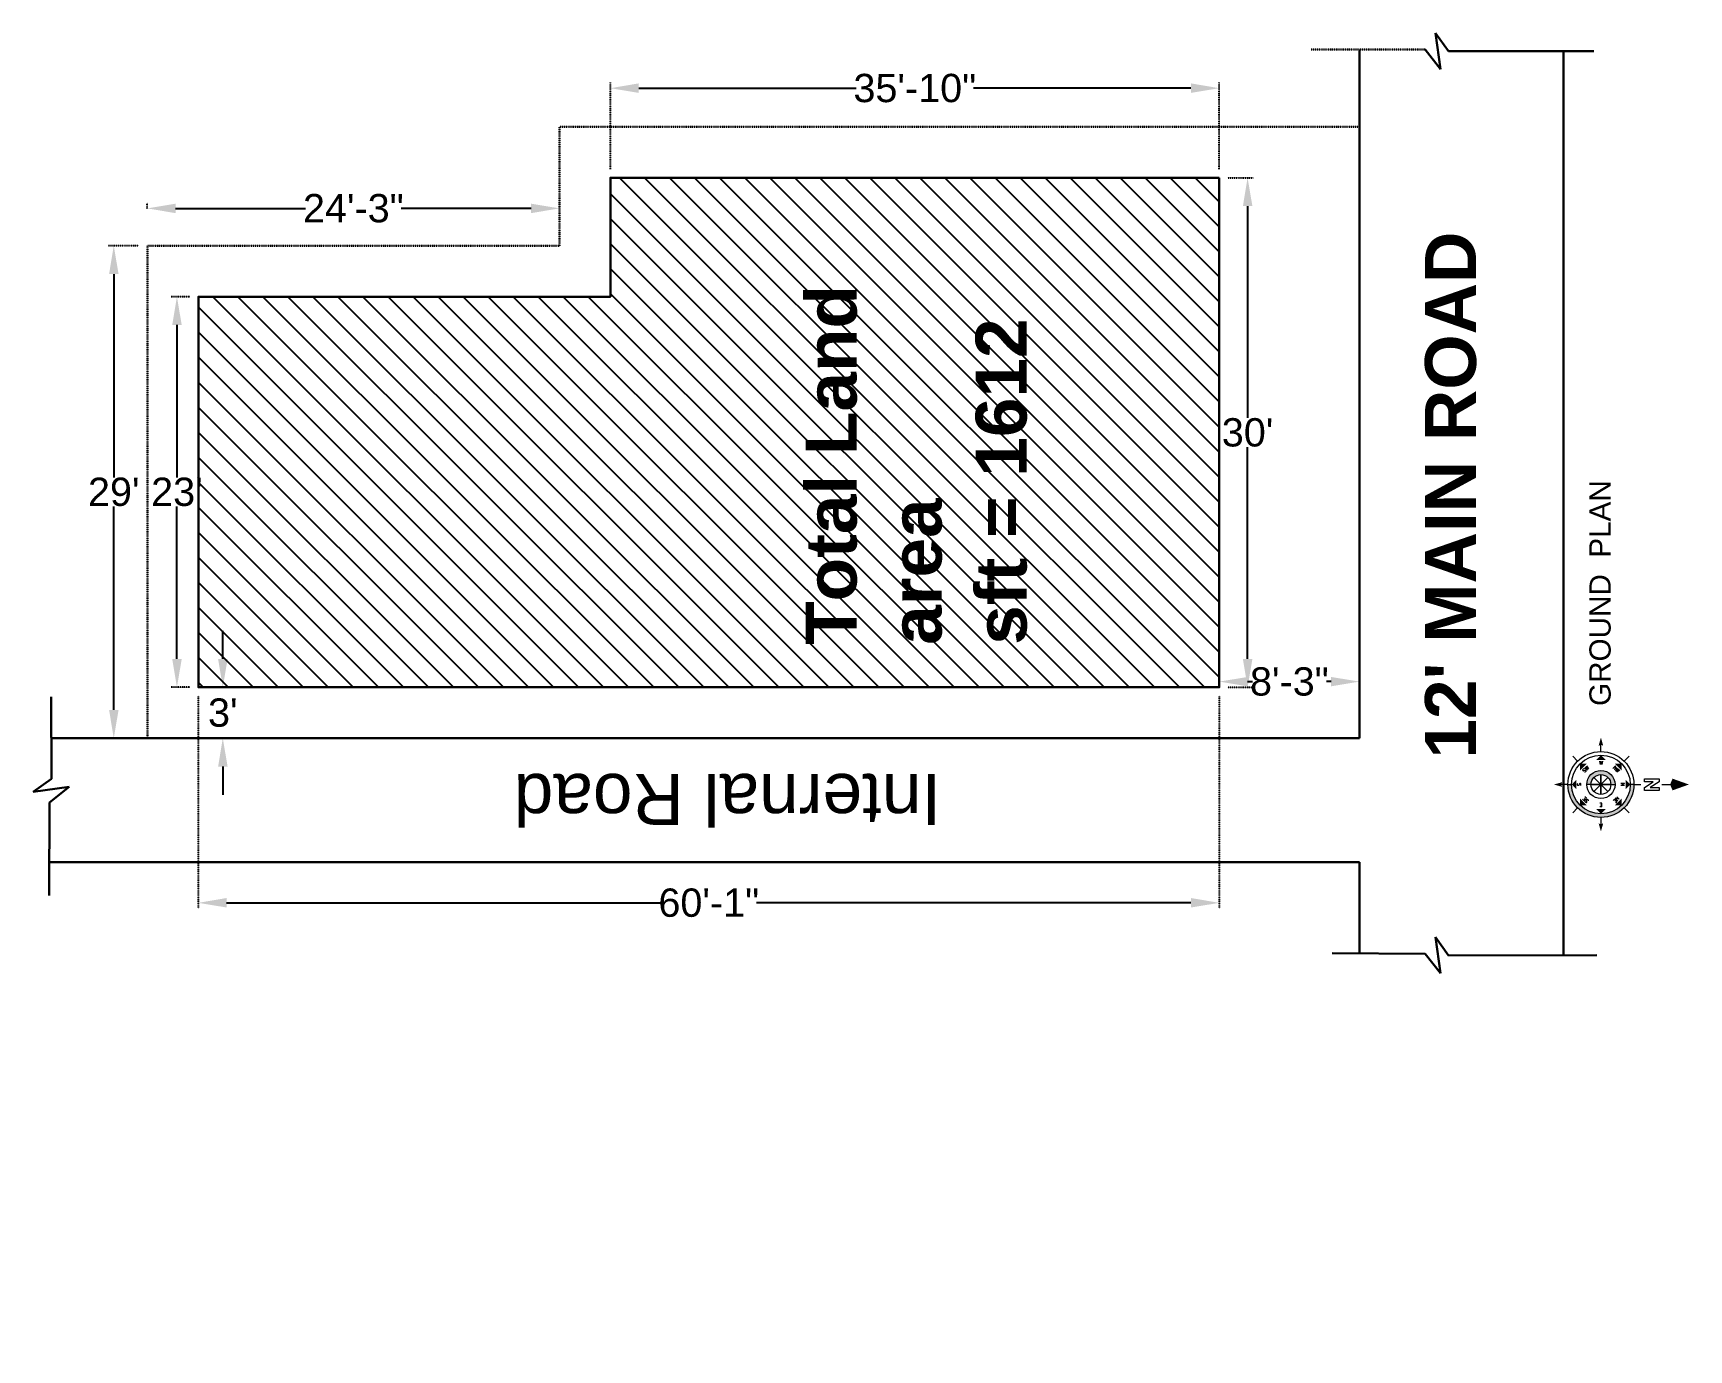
# Model space of a CAD drawing. Header units: inches. Extents: x -54558 to 35158, y -4190 to 41945.
# Drawn here: x -54558 to -53388, y -3259 to -2329 of the extents above; entities that cross this region are included whole.
import ezdxf
from ezdxf.enums import TextEntityAlignment as Align

# ---------------------------------------------------------------- set-up
doc = ezdxf.new("R2010")
doc.units = ezdxf.units.IN
doc.header["$MEASUREMENT"] = 0
doc.linetypes.add('AUDIT_I_190731160832-11', pattern=[0.375, 0.25, -0.125])
doc.linetypes.add('Dash 1_16_', pattern=[3.175, 1.5875, -1.5875])
doc.layers.get('0').update_dxf_attribs({"true_color": 0xe4c8de})
for name, color, linetype, lineweight in [('A-FURN-FIXD', 44, 'Continuous', 9), ('A_WALL', 7, 'Continuous', 30), ('ROAD', 251, 'Continuous', 30)]:
    doc.layers.add(name, color=color, linetype=linetype, lineweight=lineweight)
doc.layers.add('title', color=7, linetype='Continuous')
doc.styles.add('Arial', font='arial.ttf')
doc.styles.add('ROMANS', font='romans.shx', dxfattribs={"width": 0.8})
doc.styles.add('SANSERIF', font='sanss___.ttf')
doc.dimstyles.new('Copy of Standard', dxfattribs={"dimtxt": 20, "dimasz": 20, "dimexe": 4, "dimexo": 6, "dimgap": 0, "dimtad": 0, "dimtih": 1, "dimtoh": 1, "dimdec": 0, "dimzin": 0, "dimdsep": 46, "dimlunit": 4, "dimtxsty": 'SANSERIF', "dimcen": 0.09, "dimclrd": 256, "dimclrt": 256, "dimadec": 0, "dimazin": 0, "dimtfac": 1, "dimtdec": 0, "dimtofl": 0, "dimtmove": 0, "dimatfit": 3, "dimfxl": 1, "dimtolj": 1, "dimtzin": 0, "dimlwd": 25, "dimarcsym": 0})

# ---------------------------------------------------------------- blocks, each defined once
blk = doc.blocks.new('Anno_North_J_Metric')
at = {"layer": 'title', "lineweight": 18}
h = blk.add_hatch(color=256, dxfattribs=at)
h.paths.add_polyline_path([(4.17, 0), (4.68, 0, 1), (-4.68, 0), (-4.17, 0, -1)])
h.paths.add_polyline_path([(-1.41, 0), (-2, 0, 1), (2, 0), (1.41, 0, -1)])
for p, q in [((0, 4.68), (0, 5.67)), ((-3.31, 3.31), (-4.01, 4.01)), ((3.31, 3.31), (4.01, 4.01)), ((-8.67, 0), (-9.83, 0)), ((-8.27, 0.86), (-6.17, 0.86)), ((-8.27, 0.44), (-8.27, 0.86)), ((-7.01, 0.44), (-8.27, 0.44)), ((-8.27, -0.4), (-7.01, 0.44)), ((-6.17, 0.44), (-7.43, -0.4)), ((-6.17, 0.86), (-6.17, 0.44)), ((-4.68, 0), (-5.67, 0)), ((-4.68, 0), (-4.17, 0)), ((1, -1), (-1, 1)), ((1, 1), (-1, -1)), ((-1, 1), (1, -1)), ((-1, -1), (1, 1)), ((0, -1.41), (0, 1.41)), ((0, 1.41), (0, -1.41)), ((1.41, 0), (2, 0)), ((4.68, 0), (4.17, 0)), ((4.68, 0), (5.67, 0)), ((-8.27, -0.82), (-8.27, -0.4)), ((-6.17, -0.82), (-8.27, -0.82)), ((-7.43, -0.4), (-6.17, -0.4)), ((-6.17, -0.4), (-6.17, -0.82)), ((-1.41, 0), (-2, 0)), ((1.41, 0), (-1.41, 0)), ((-1.41, 0), (1.41, 0)), ((-3.31, -3.31), (-4.01, -4.01)), ((0, -4.68), (0, -5.67)), ((3.31, -3.31), (4.01, -4.01))]:
    blk.add_line(p, q, dxfattribs=at)
for radius in [4.68, 4.17, 2, 1.41]:
    blk.add_circle((0, 0), radius, dxfattribs=at)
for points in [[(-0.33, 5.5), (0, 5.67), (0, 6.67)], [(0, 6.67), (0.33, 5.5), (0, 5.67)], [(-2.95, 2.95), (-2, 2.95), (-2.95, 2)], [(0, 4.17), (0.67, 3.5), (-0.67, 3.5)], [(2.95, 2.95), (2.95, 2), (2, 2.95)], [(-9.83, 0), (-10.17, 0.83), (-12.5, 0)], [(-12.5, 0), (-10.17, -0.83), (-9.83, 0)], [(-4.17, 0), (-3.5, 0.67), (-3.5, -0.67)], [(4.17, 0), (3.5, -0.67), (3.5, 0.67)], [(5.5, 0.33), (5.67, 0), (6.67, 0)], [(-2.95, -2.95), (-2.95, -2), (-2, -2.95)], [(2.95, -2.95), (2, -2.95), (2.95, -2)], [(6.67, 0), (5.5, -0.33), (5.67, 0)], [(0, -4.17), (-0.67, -3.5), (0.67, -3.5)], [(0, -6.67), (-0.33, -5.5), (0, -5.67)], [(0.33, -5.5), (0, -5.67), (0, -6.67)]]:
    blk.add_solid(points, dxfattribs=at)
at = {"layer": 'title', "lineweight": 18, "style": 'ROMANS'}
for s, rotation, p in [('NE', 45, (-2, 2)), ('SE', 315, (2, 2)), ('N', 90, (-2.83, 0)), ('S', 90, (3.33, 0)), ('NW', 135, (-2, -2)), ('SW', 225, (2, -2)), ('W', 180, (0, -2.83))]:
    blk.add_text(s, height=0.5, rotation=rotation, dxfattribs=at).set_placement(p, align=Align.CENTER)
blk.add_text('E', height=0.5, dxfattribs=at).set_placement((0, 2.67), align=Align.CENTER)
blk = doc.blocks.new('North')
at = {"layer": 'title', "linetype": 'Dash 1_16_', "lineweight": 20, "xscale": 79.54979519464541, "yscale": 79.54979519464541, "zscale": 79.54979519464541, "rotation": 270}
blk.add_blockref('Anno_North_J_Metric', (8025510, 1107807), dxfattribs=at)
blk = doc.blocks.new('*D565')
at = {"color": 0, "linetype": 'AUDIT_I_190731160832-11', "lineweight": -2, "ltscale": 0.25}
for p, q in [((-53719.9, -2781.3), (-53719.9, -2783.3)), ((-53620.9, -2781.3), (-53620.9, -2783.3))]:
    blk.add_line(p, q, dxfattribs=at)
at = {"lineweight": 25, "ltscale": 0.25}
for p, q in [((-53699.9, -2787.3), (-53696.5, -2787.3)), ((-53640.9, -2787.3), (-53644.2, -2787.3))]:
    blk.add_line(p, q, dxfattribs=at)
at = {"linetype": 'AUDIT_I_190731160832-11', "ltscale": 0.25}
for points in [[(-53699.9, -2784), (-53699.9, -2790.6), (-53719.9, -2787.3)], [(-53640.9, -2784), (-53640.9, -2790.6), (-53620.9, -2787.3)]]:
    blk.add_solid(points, dxfattribs=at)
at = {"linetype": 'AUDIT_I_190731160832-11', "ltscale": 0.25, "insert": (-53670.4, -2787.3), "char_height": 20, "attachment_point": 5, "style": 'SANSERIF'}
blk.add_mtext('\\A1;8\'-3"', dxfattribs=at)
blk = doc.blocks.new('*D580')
at = {"lineweight": 25, "ltscale": 0.25}
for p, q in [((-54423.6, -2771.3), (-54423.6, -2751.3)), ((-54423.6, -2847.3), (-54423.6, -2867.3))]:
    blk.add_line(p, q, dxfattribs=at)
at = {"color": 0, "linetype": 'AUDIT_I_190731160832-11', "lineweight": -2, "ltscale": 0.25}
for p, q in [((-54422.9, -2791.3), (-54419.6, -2791.3)), ((-54422.9, -2827.3), (-54419.6, -2827.3))]:
    blk.add_line(p, q, dxfattribs=at)
at = {"linetype": 'AUDIT_I_190731160832-11', "ltscale": 0.25}
for points in [[(-54426.9, -2771.3), (-54420.2, -2771.3), (-54423.6, -2791.3)], [(-54426.9, -2847.3), (-54420.2, -2847.3), (-54423.6, -2827.3)]]:
    blk.add_solid(points, dxfattribs=at)
at = {"linetype": 'AUDIT_I_190731160832-11', "ltscale": 0.25, "insert": (-54423.6, -2809.3), "char_height": 20, "attachment_point": 5, "style": 'SANSERIF'}
blk.add_mtext("\\A1;3'", dxfattribs=at)
blk = doc.blocks.new('*D581')
at = {"color": 0, "linetype": 'AUDIT_I_190731160832-11', "lineweight": -2, "ltscale": 0.25}
for p, q in [((-54446.9, -2515.3), (-54460, -2515.3)), ((-54446.9, -2791.3), (-54460, -2791.3))]:
    blk.add_line(p, q, dxfattribs=at)
at = {"lineweight": 25, "ltscale": 0.25}
for p, q in [((-54456, -2535.3), (-54456, -2643)), ((-54456, -2771.3), (-54456, -2663.6))]:
    blk.add_line(p, q, dxfattribs=at)
at = {"linetype": 'AUDIT_I_190731160832-11', "ltscale": 0.25}
for points in [[(-54459.3, -2535.3), (-54452.6, -2535.3), (-54456, -2515.3)], [(-54459.3, -2771.3), (-54452.6, -2771.3), (-54456, -2791.3)]]:
    blk.add_solid(points, dxfattribs=at)
at = {"linetype": 'AUDIT_I_190731160832-11', "ltscale": 0.25, "insert": (-54456, -2653.3), "char_height": 20, "attachment_point": 5, "style": 'SANSERIF'}
blk.add_mtext("\\A1;23'", dxfattribs=at)
blk = doc.blocks.new('*D584')
at = {"color": 0, "linetype": 'AUDIT_I_190731160832-11', "lineweight": -2, "ltscale": 0.25}
for p, q in [((-54149.9, -2425.3), (-54149.9, -2364)), ((-53719.9, -2425.3), (-53719.9, -2364))]:
    blk.add_line(p, q, dxfattribs=at)
at = {"lineweight": 25, "ltscale": 0.25}
for p, q in [((-54129.9, -2368), (-53976.3, -2368)), ((-53739.9, -2368), (-53893.4, -2368))]:
    blk.add_line(p, q, dxfattribs=at)
at = {"linetype": 'AUDIT_I_190731160832-11', "ltscale": 0.25}
for points in [[(-54129.9, -2364.6), (-54129.9, -2371.3), (-54149.9, -2368)], [(-53739.9, -2364.6), (-53739.9, -2371.3), (-53719.9, -2368)]]:
    blk.add_solid(points, dxfattribs=at)
at = {"linetype": 'AUDIT_I_190731160832-11', "ltscale": 0.25, "insert": (-53934.9, -2368), "char_height": 20, "attachment_point": 5, "style": 'SANSERIF'}
blk.add_mtext('\\A1;35\'-10"', dxfattribs=at)
blk = doc.blocks.new('*D585')
at = {"color": 0, "linetype": 'AUDIT_I_190731160832-11', "lineweight": -2, "ltscale": 0.25}
for p, q in [((-53713.9, -2431.3), (-53695.9, -2431.3)), ((-53713.9, -2791.3), (-53695.9, -2791.3))]:
    blk.add_line(p, q, dxfattribs=at)
at = {"lineweight": 25, "ltscale": 0.25}
for p, q in [((-53699.9, -2451.3), (-53699.9, -2601)), ((-53699.9, -2771.3), (-53699.9, -2621.6))]:
    blk.add_line(p, q, dxfattribs=at)
at = {"linetype": 'AUDIT_I_190731160832-11', "ltscale": 0.25}
for points in [[(-53703.2, -2451.3), (-53696.5, -2451.3), (-53699.9, -2431.3)], [(-53703.2, -2771.3), (-53696.5, -2771.3), (-53699.9, -2791.3)]]:
    blk.add_solid(points, dxfattribs=at)
at = {"linetype": 'AUDIT_I_190731160832-11', "ltscale": 0.25, "insert": (-53699.9, -2611.3), "char_height": 20, "attachment_point": 5, "style": 'SANSERIF'}
blk.add_mtext("\\A1;30'", dxfattribs=at)
blk = doc.blocks.new('*D566')
at = {"color": 0, "linetype": 'AUDIT_I_190731160832-11', "lineweight": -2, "ltscale": 0.25}
for p, q in [((-54440.9, -2797.3), (-54440.9, -2947.6)), ((-53719.9, -2797.3), (-53719.9, -2947.6))]:
    blk.add_line(p, q, dxfattribs=at)
at = {"lineweight": 25, "ltscale": 0.25}
for p, q in [((-54420.9, -2943.6), (-54114, -2943.6)), ((-53739.9, -2943.6), (-54046.7, -2943.6))]:
    blk.add_line(p, q, dxfattribs=at)
at = {"linetype": 'AUDIT_I_190731160832-11', "ltscale": 0.25}
for points in [[(-54420.9, -2940.2), (-54420.9, -2946.9), (-54440.9, -2943.6)], [(-53739.9, -2940.2), (-53739.9, -2946.9), (-53719.9, -2943.6)]]:
    blk.add_solid(points, dxfattribs=at)
at = {"linetype": 'AUDIT_I_190731160832-11', "ltscale": 0.25, "insert": (-54080.4, -2943.6), "char_height": 20, "attachment_point": 5, "style": 'SANSERIF'}
blk.add_mtext('\\A1;60\'-1"', dxfattribs=at)
blk = doc.blocks.new('*D586')
at = {"color": 0, "linetype": 'AUDIT_I_190731160832-11', "lineweight": -2, "ltscale": 0.25}
for p, q in [((-54482.9, -2479.3), (-54504.6, -2479.3)), ((-54482.9, -2827.3), (-54504.6, -2827.3))]:
    blk.add_line(p, q, dxfattribs=at)
at = {"lineweight": 25, "ltscale": 0.25}
for p, q in [((-54500.6, -2499.3), (-54500.6, -2643)), ((-54500.6, -2807.3), (-54500.6, -2663.6))]:
    blk.add_line(p, q, dxfattribs=at)
at = {"linetype": 'AUDIT_I_190731160832-11', "ltscale": 0.25}
for points in [[(-54503.9, -2499.3), (-54497.2, -2499.3), (-54500.6, -2479.3)], [(-54503.9, -2807.3), (-54497.2, -2807.3), (-54500.6, -2827.3)]]:
    blk.add_solid(points, dxfattribs=at)
at = {"linetype": 'AUDIT_I_190731160832-11', "ltscale": 0.25, "insert": (-54500.6, -2653.3), "char_height": 20, "attachment_point": 5, "style": 'SANSERIF'}
blk.add_mtext("\\A1;29'", dxfattribs=at)
blk = doc.blocks.new('*D567')
at = {"color": 0, "linetype": 'AUDIT_I_190731160832-11', "lineweight": -2, "ltscale": 0.25}
for p, q in [((-54476.9, -2452.9), (-54476.9, -2448.9)), ((-54185.9, -2452.9), (-54185.9, -2448.9))]:
    blk.add_line(p, q, dxfattribs=at)
at = {"lineweight": 25, "ltscale": 0.25}
for p, q in [((-54456.9, -2452.9), (-54365.1, -2452.9)), ((-54205.9, -2452.9), (-54297.6, -2452.9))]:
    blk.add_line(p, q, dxfattribs=at)
at = {"linetype": 'AUDIT_I_190731160832-11', "ltscale": 0.25}
for points in [[(-54456.9, -2449.6), (-54456.9, -2456.3), (-54476.9, -2452.9)], [(-54205.9, -2449.6), (-54205.9, -2456.3), (-54185.9, -2452.9)]]:
    blk.add_solid(points, dxfattribs=at)
at = {"linetype": 'AUDIT_I_190731160832-11', "ltscale": 0.25, "insert": (-54331.4, -2452.9), "char_height": 20, "attachment_point": 5, "style": 'SANSERIF'}
blk.add_mtext('\\A1;24\'-3"', dxfattribs=at)

msp = doc.modelspace()

# ---------------------------------------------------------------- hatches: boundary and pattern name
at = {"ltscale": 0.25}
h = msp.add_hatch(dxfattribs=at)
h.set_pattern_fill('ANSI31', color=256, scale=100, angle=90, style=0)
h.set_pattern_definition([(135, (-53502.372, -3001.67), (-8.83883, -8.83883), [])])
h.paths.add_polyline_path([(-53719.852, -2791.314), (-53719.852, -2431.314), (-54149.852, -2431.314), (-54149.852, -2515.314), (-54440.852, -2515.314), (-54440.852, -2791.314)])
h.paths.add_polyline_path([(-54149.852, -3563.26), (-54440.852, -3563.26), (-54440.852, -3839.26), (-53719.852, -3839.26), (-53719.852, -3479.26), (-54149.852, -3479.26)])
h.paths.add_polyline_path([(-53866.12, -3644.061, -1), (-53866.12, -3656.061, -1)], flags=16)
h.paths.add_polyline_path([(-54325.68, -3709.473, -1), (-54325.68, -3697.473, -1)], flags=16)
h.paths.add_polyline_path([(-53914.377, -3576.965), (-53914.377, -3552.356), (-53894.453, -3552.356), (-53894.453, -3576.965)], flags=24)
h.paths.add_polyline_path([(-53799.948, -3688.833), (-53799.948, -3664.224), (-53780.024, -3664.224), (-53780.024, -3688.833)], flags=24)
h.paths.add_polyline_path([(-54344.782, -3783.672), (-54344.782, -3759.062), (-54324.737, -3759.062), (-54324.737, -3783.672)], flags=24)
h.paths.add_polyline_path([(-54393.238, -3714.141), (-54393.238, -3692.805), (-54373.294, -3692.805), (-54373.294, -3714.141)], flags=24)
h.paths.add_polyline_path([(-54316.571, -3727.136), (-54316.571, -3662.88), (-54293.754, -3662.88), (-54293.754, -3727.136)], flags=24)
h.paths.add_polyline_path([(-53857.37, -3673.956), (-53857.37, -3612.441), (-53834.553, -3612.441), (-53834.553, -3673.956)], flags=24)
h.paths.add_polyline_path([(-54020.972, -2770.298), (-54020.972, -2482.371), (-53845.744, -2482.371), (-53845.744, -2770.298)], flags=24)

# ---------------------------------------------------------------- linework, layer by layer
at = {"layer": 'A_WALL', "color": 1, "ltscale": 0.25}
msp.add_lwpolyline([(-53719.852, -2431.314), (-54149.852, -2431.314), (-54149.852, -2515.314), (-54440.852, -2515.314), (-54440.852, -2791.314), (-53719.852, -2791.314), (-53719.852, -2431.314)], dxfattribs=at)
at = {"layer": 'ROAD'}
for p, q in [((-53558.006, -2341.947), (-53567.09, -2329.064)), ((-53567.09, -2329.064), (-53563.64, -2354.468)), ((-53620.852, -2827.344), (-53620.852, -2340.89)), ((-53563.64, -2354.468), (-53574.584, -2340.743)), ((-53558.006, -2341.947), (-53455.382, -2341.763)), ((-53476.852, -2980.596), (-53476.852, -2341.802)), ((-54544.666, -2856.099), (-54544.851, -2797.956)), ((-53620.852, -2827.344), (-54544.786, -2827.344)), ((-54544.666, -2856.099), (-54557.55, -2865.182)), ((-54557.55, -2865.182), (-54532.146, -2861.733)), ((-54532.146, -2861.733), (-54545.87, -2872.676)), ((-54546.223, -2938.318), (-54545.87, -2872.676)), ((-53620.852, -2914.903), (-54546.049, -2914.903)), ((-53620.852, -2914.903), (-53620.852, -2979.287)), ((-53558.006, -2980.739), (-53567.09, -2967.855)), ((-53567.09, -2967.855), (-53563.64, -2993.26)), ((-53640.225, -2979.183), (-53574.584, -2979.535)), ((-53563.64, -2993.26), (-53574.584, -2979.535)), ((-53558.006, -2980.739), (-53453.279, -2980.555))]:
    msp.add_line(p, q, dxfattribs=at)
at = {"layer": 'ROAD', "linetype": 'AUDIT_I_190731160832-11', "ltscale": 0.25}
for p, q in [((-53574.584, -2340.743), (-53655.01, -2340.743)), ((-54185.852, -2479.314), (-54185.852, -2395.314)), ((-54185.852, -2395.314), (-53620.852, -2395.314)), ((-54149.852, -2431.314), (-54149.852, -2431.314)), ((-54476.852, -2827.344), (-54476.852, -2479.314)), ((-54476.852, -2479.314), (-54185.852, -2479.314))]:
    msp.add_line(p, q, dxfattribs=at)

# ---------------------------------------------------------------- block references
at = {"layer": 'A-FURN-FIXD', "lineweight": 30, "xscale": 0.0625, "yscale": 0.0625, "zscale": 0.0625, "rotation": 270}
msp.add_blockref('North', (-122688.311, 498734.377), dxfattribs=at)

# ---------------------------------------------------------------- texts
at = {"attachment_point": 1, "style": 'Arial'}
for s, insert, char_height, width, rotation in [("{\\fArial|b1|i0|c0|p34;\\H2.4x;\\C1;12' MAIN ROAD\\H0.4167x;\\C256;\\P} ", (-53574.597, -2841.692), 15, 388.1396, 90), ('GROUND  PLAN', (-53458.508, -2804.495), 15, 161.39351, 90), ('\\pt612;Internal Road', (-53916.245, -2888.541), 36, 402.38007, 180)]:
    msp.add_mtext(s, dxfattribs=dict(at, insert=insert, char_height=char_height, width=width, rotation=rotation))
at = {"color": 1, "insert": (-54011.972, -2761.298), "char_height": 36, "width": 298.98198, "attachment_point": 1, "rotation": 90, "style": 'Arial'}
msp.add_mtext('{\\fArial|b1|i0|c0|p34;Total Land area\\Psft = 1612}', dxfattribs=at)

# ---------------------------------------------------------------- dimensions: what is measured, and where the dimension line sits
at = {"linetype": 'AUDIT_I_190731160832-11', "ltscale": 0.25}
for base, p1, p2, angle, picture, middle in [((-53719.852, -2367.977), (-54149.852, -2431.314), (-53719.852, -2431.314), 180, '*D584', (-53934.852, -2367.977)), ((-53699.852, -2791.314), (-53719.852, -2431.314), (-53719.852, -2791.314), 90, '*D585', (-53699.852, -2611.314)), ((-54185.852, -2452.95), (-54476.852, -2458.95), (-54185.852, -2458.95), 180, '*D567', (-54331.352, -2452.95)), ((-54500.559, -2479.314), (-54476.852, -2827.344), (-54476.852, -2479.314), 90, '*D586', (-54500.559, -2653.329)), ((-54455.973, -2515.314), (-54440.852, -2791.314), (-54440.852, -2515.314), 90, '*D581', (-54455.973, -2653.314)), ((-54423.552, -2827.344), (-54428.909, -2791.314), (-54428.909, -2827.344), 90, '*D580', (-54423.552, -2809.329)), ((-53620.852, -2787.314), (-53719.852, -2787.314), (-53620.852, -2787.314), 180, '*D565', (-53670.352, -2787.314)), ((-53719.852, -2943.581), (-54440.852, -2791.314), (-53719.852, -2791.314), 180, '*D566', (-54080.352, -2943.581))]:
    dim = msp.add_linear_dim(base=base, p1=p1, p2=p2, angle=angle, dimstyle='Copy of Standard', dxfattribs=at)
    dim.commit()
    dim.dimension.update_dxf_attribs({"geometry": picture, "text_midpoint": middle})

doc.saveas('drawing.dxf')
